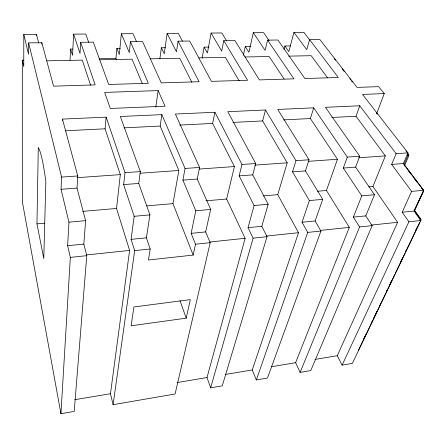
<?xml version="1.0" encoding="UTF-8"?>
<svg xmlns="http://www.w3.org/2000/svg" width="446" height="446" viewBox="0 0 446 446"><rect width="100%" height="100%" fill="white"/><g stroke="black" fill="none" stroke-linecap="round" stroke-linejoin="round"><path stroke-width="0.67" d="M38.696 42.928L36.455 34.437L23.8 34.537L23.761 66.638L22.3 60.204L23.649 60.182M376.814 113.273L384.257 93.571L378.604 86.636L357.073 87.405L319.843 39.532L309.596 39.649L338.319 77.498L304.88 78.518L277.903 40.017L267.555 40.134L293.942 78.847L259.366 79.901L234.875 40.514L223.758 40.642L247.586 80.258L211.426 81.356L189.689 41.032L178.093 41.166L199.1 81.73L161.257 82.878L142.542 41.578L130.438 41.718L148.345 83.274L108.69 84.478L93.309 42.147L80.659 42.292L95.154 84.891L53.553 86.15L41.846 42.738L28.611 42.894L28.544 54.25L23.8 34.537M36.438 35.825L36.455 34.437M36.962 223.87L38.284 147.671A55.17 6.289 85.3 0 1 45.838 181.812L43.786 258.613L36.962 223.87L44.583 223.19M41.818 44.07L41.846 42.738M62.384 120.414L62.44 119.099L106.131 117.136L125.019 172.658L123.631 184.588L134.174 216.304L131.091 239.363L134.675 250.624L113.106 404.684L175.083 393.985L210.194 242.674L205.651 231.909L210.674 209.43L197.244 179.052L199.568 167.44L175.373 114.037L214.916 112.264L241.961 164.474L239.134 175.897L254.103 205.534L248.043 227.666L253.099 238.158L210.663 387.842L222.264 385.835L267.026 236.692L261.808 226.289L268.191 204.268L252.737 174.871L255.72 163.509L227.783 111.69L265.47 110L295.966 160.694L292.531 171.877L309.357 200.566L302.042 222.264L307.718 232.411L256.339 379.953L267.455 378.035L320.93 231.022L315.116 220.954L322.72 199.368L305.465 170.907L309.039 159.78L277.741 109.448L313.705 107.837L347.289 157.103L343.314 168.058L361.795 195.855L353.355 217.13L359.582 226.953L300.119 372.393L310.778 370.554L372.142 225.631L365.787 215.886L374.489 194.718L355.618 167.127L359.727 156.234L325.418 107.313L359.771 105.774L396.132 153.686L407.973 152.855L403.39 163.537L423.694 190.297L414.016 211.064L402.18 212.246L408.893 221.762L342.115 365.146L352.346 363.378L420.846 220.502L414.016 211.064M62.44 119.099L77.777 175.964L77.013 188.1L85.61 220.67L83.831 244.09L86.764 255.664L74.203 411.402L60.935 413.693L70.334 257.392L67.636 245.713L68.952 222.164L61.041 189.299L61.587 177.095L28.611 42.894M70.033 60.199L70.568 49.088L72.642 49.054M88.682 42.342L85.738 34.041L73.612 34.141L72.553 55.326L70.568 49.088M80.659 42.292L80.018 53.403L73.612 34.141M113.106 404.684L110.463 393.718L129.613 250.423L116.545 208.466L120.32 174.626L105.083 128.805L106.131 117.136M116.428 59.669L115.943 58.437L116.885 48.419L120.208 48.369M136.565 41.785L132.98 33.667L121.351 33.757L119.338 54.523L116.885 48.419M130.438 41.718L129.273 52.595L121.351 33.757M138.751 183.451L140.339 171.587L120.325 116.501L161.865 114.639L185.057 168.454L182.91 180.128L195.794 210.768L191.139 233.358L195.504 244.218L193.174 255.079L148.446 260.001L150.196 248.991L146.411 237.83L149.906 214.894L138.751 183.451L123.631 184.588M159.852 58.783L161.374 47.772L165.438 47.716M155.81 107.129L158.14 90.594L104.659 92.406L110.307 108.462L165.048 106.215L158.14 90.594M182.475 41.249L178.3 33.305L167.144 33.394L164.251 53.749L161.374 47.772M193.174 255.079L172.97 203.638L178.852 170.483L160.17 126.056L161.865 114.639M178.093 41.166L176.449 51.82L167.144 33.394M202.155 58.092L204.134 47.153L209.001 47.086M226.73 41.06L221.818 32.959L211.103 33.049L207.407 53.007L204.134 47.153M223.758 40.642L221.679 51.078L211.103 33.049M210.663 387.842L207.011 377.539L245.133 238.303L226.635 199.039L234.412 166.559L212.63 123.431L214.916 112.264M243.31 55.388L245.267 46.562L250.619 46.484M186.199 318.154L190.336 299.617L133.911 306.976L131.096 325.797L186.199 318.154L179.983 300.61M269.061 40.564L263.636 32.63L253.334 32.709L248.896 52.293L245.267 46.562M267.555 40.134L265.075 50.37L253.334 32.709M256.339 379.953L252.252 369.957L298.525 232.7L277.735 194.662L287.218 162.823L262.649 120.933L265.47 110M283.985 49.35L284.86 45.988L290.385 45.91M309.747 40.079L303.854 32.307L293.942 32.385L288.824 51.608L284.86 45.988M309.596 39.649L306.748 49.684L293.942 32.385M300.119 372.393L295.631 362.687L349.296 227.376L326.45 190.492L337.471 159.272L310.399 118.547L313.705 107.837M342.115 365.146L337.271 355.707L397.626 222.303L372.94 186.512L385.35 155.883L356.025 116.272L359.771 105.774M423.694 190.297L411.619 191.379L391.666 164.418L396.132 153.686M403.998 164.596L408.447 154.249L407.594 153.156M408.045 154.467L408.898 155.565L404.572 165.594L405.403 166.692M402.18 212.246L411.619 191.379M363.624 339.099L365.726 334.712M371.735 322.157L372.338 320.903M373.843 317.769L376.848 311.492M379.853 305.215L380.455 303.96M386.465 291.411L387.061 290.156M389.469 285.139L391.571 280.746M400.285 262.549L402.688 257.526M405.698 251.254L406.295 250M415.31 231.173L417.417 226.78M358.367 350.439L394.766 274.48M395.368 273.22L404.996 253.133M405.592 251.879L419.731 222.37M420.333 221.116L420.935 219.861L414.312 210.707L423.694 190.576L404.416 165.148M74.738 399.705L110.463 393.718M177.213 382.534L207.011 377.539M225.252 374.478L252.252 369.957M271.358 366.757L295.631 362.687M314.982 359.443L337.271 355.707M86.412 254.956L129.613 250.423M210.105 241.977L245.133 238.303M266.284 236.085L298.525 232.7M320.401 230.409L349.296 227.376M371.301 225.068L397.626 222.303M419.575 220.001L420.935 219.861M70.334 257.392L86.764 255.664M134.675 250.624L150.196 248.991M195.504 244.218L210.194 242.674M253.099 238.158L267.026 236.692M307.718 232.411L320.93 231.022M359.582 226.953L372.142 225.631M408.893 221.762L420.846 220.502M67.636 245.713L83.831 244.09M131.091 239.363L146.411 237.83M191.139 233.358L205.651 231.909M248.043 227.666L261.808 226.289M302.042 222.264L315.116 220.954M353.355 217.13L365.787 215.886M68.952 222.164L85.61 220.67M134.174 216.304L149.906 214.894M195.794 210.768L210.674 209.43M254.103 205.534L268.191 204.268M309.357 200.566L322.72 199.368M361.795 195.855L374.489 194.718M82.655 211.371L116.545 208.466M146.779 205.879L172.97 203.638M205.946 200.811L226.635 199.039M263.19 195.911L277.735 194.662M317.541 191.256L326.45 190.492M368.781 186.868L372.94 186.512M61.041 189.299L77.013 188.1M182.91 180.128L197.244 179.052M239.134 175.897L252.737 174.871M292.531 171.877L305.465 170.907M343.314 168.058L355.618 167.127M391.666 164.418L403.39 163.537M407.588 155.66L408.898 155.565M61.587 177.095L77.777 175.964M125.019 172.658L140.339 171.587M185.057 168.454L199.568 167.44M241.961 164.474L255.72 163.509M295.966 160.694L309.039 159.78M347.289 157.103L359.727 156.234M77.063 177.681L120.32 174.626M140.089 173.226L178.852 170.483M199.223 169.045L234.412 166.559M254.772 165.12L287.218 162.823M308.337 161.329L337.471 159.272M358.578 157.778L385.35 155.883M407.098 154.349L408.447 154.249M65.411 130.79L105.083 128.805M123.982 127.863L160.17 126.056M179.693 125.081L212.63 123.431M232.951 122.416L262.649 120.933M283.695 119.885L310.399 118.547M331.724 117.482L356.025 116.272M384.257 93.571L362.531 94.424L407.973 152.855M99.514 58.749L115.943 58.437M46.902 60.818L82.254 60.132L90.571 85.153M99.034 59.809L132.038 59.167L142.302 83.569M150.302 58.816L179.699 58.248L191.819 82.242M198.944 57.874L225.364 57.361L239.106 80.793M244.826 56.982L269.161 56.514L284.108 78.998M288.696 56.135L311.197 55.7L327.593 77.849M334.132 58.577L335.403 60.21M342.182 68.94L344.301 71.667M349.809 78.758L350.656 79.851M351.504 80.938L352.351 82.031M376.485 113.1L377.338 114.198M405.893 150.96L406.746 152.058M408.313 170.534L411.223 174.375M414.133 178.216L417.462 182.604M421.202 187.543L423.7 190.838L414.59 210.378L421.024 219.254M60.935 413.693L22.339 201.676L22.3 60.204"/></g></svg>
